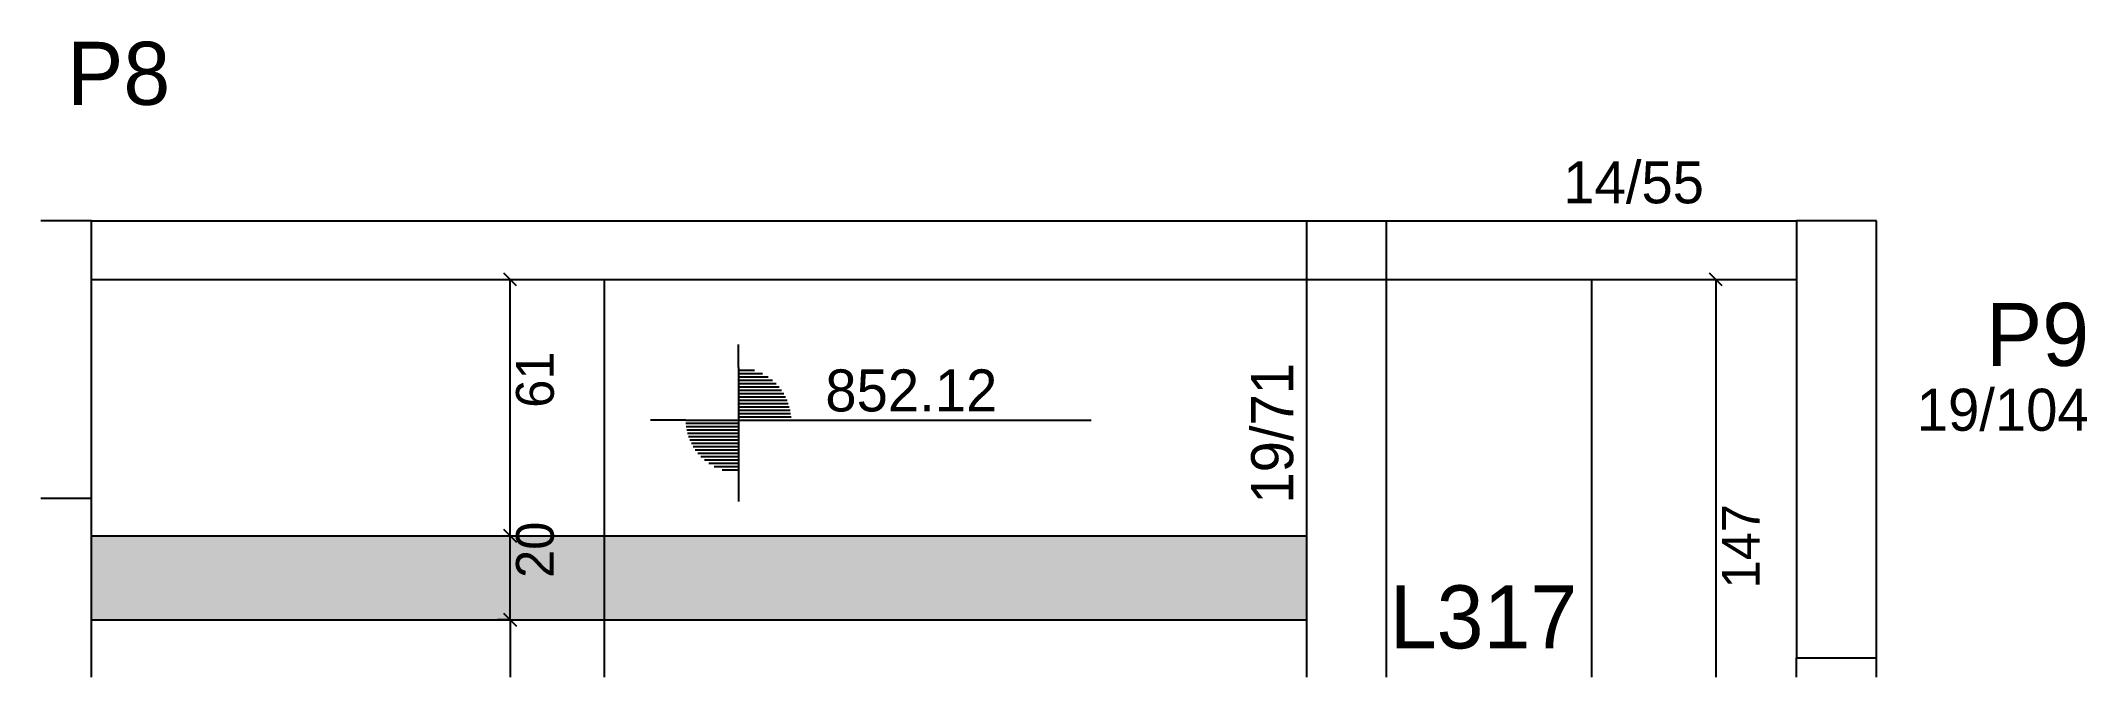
# Model space of a CAD drawing. Header units: metres. Extents: x 5777 to 6264, y 2699 to 2851.
import ezdxf

# ---------------------------------------------------------------- set-up
doc = ezdxf.new("R2010")
doc.units = ezdxf.units.M
for name, color, linetype in [('3', 7, 'Continuous'), ('4', 7, 'Continuous'), ('7', 7, 'Continuous'), ('Hachura', 7, 'Continuous'), ('Painéis', 7, 'Continuous')]:
    doc.layers.add(name, color=color, linetype=linetype)

msp = doc.modelspace()

# ---------------------------------------------------------------- hatches: boundary and pattern name
at = {"layer": 'Hachura'}
h = msp.add_hatch(color=7, dxfattribs=at)
h.dxf.hatch_style = 1
h.paths.add_polyline_path([(6078.07, 2712.94), (6078.07, 2732.94), (5789.07, 2732.94), (5789.07, 2712.94), (6078.07, 2712.94)])

# ---------------------------------------------------------------- linework, layer by layer
at = {"layer": '3', "color": 3, "lineweight": 25}
for p, q in [((5789.07, 2807.94), (6194.57, 2807.94)), ((6078.07, 2699.34), (6078.07, 2807.94)), ((6097.07, 2699.34), (6097.07, 2807.94)), ((5789.07, 2793.94), (6194.57, 2793.94)), ((5942.94, 2773), (5942.94, 2778.51)), ((5942.94, 2773), (5942.94, 2748)), ((5942.94, 2772.39), (5946.79, 2772.39)), ((5942.94, 2771.6), (5948.69, 2771.6)), ((5942.94, 2770.81), (5950.01, 2770.81)), ((5942.94, 2770.02), (5951.05, 2770.02)), ((5942.94, 2769.22), (5951.89, 2769.22)), ((5942.94, 2768.43), (5952.6, 2768.43)), ((5942.94, 2767.64), (5953.2, 2767.64)), ((5942.94, 2766.84), (5953.71, 2766.84)), ((5942.94, 2766.05), (5954.14, 2766.05)), ((5942.94, 2765.26), (5954.5, 2765.26)), ((5942.94, 2764.47), (5954.79, 2764.47)), ((5930.44, 2760.5), (5922.01, 2760.5)), ((5930.44, 2760.5), (5955.44, 2760.5)), ((5942.94, 2759.71), (5930.44, 2759.71)), ((5942.94, 2763.67), (5955.03, 2763.67)), ((5942.94, 2762.88), (5955.21, 2762.88)), ((5942.94, 2762.09), (5955.34, 2762.09)), ((5942.94, 2761.29), (5955.44, 2761.29)), ((5955.44, 2760.5), (6026.86, 2760.5)), ((5942.94, 2758.92), (5930.54, 2758.92)), ((5942.94, 2758.12), (5930.67, 2758.12)), ((5942.94, 2757.33), (5930.85, 2757.33)), ((5942.94, 2756.54), (5931.08, 2756.54)), ((5942.94, 2755.75), (5931.38, 2755.75)), ((5942.94, 2754.95), (5931.74, 2754.95)), ((5942.94, 2754.16), (5932.17, 2754.16)), ((5942.94, 2753.37), (5932.68, 2753.37)), ((5942.94, 2752.57), (5933.28, 2752.57)), ((5942.94, 2751.78), (5933.98, 2751.78)), ((5942.94, 2750.99), (5934.83, 2750.99)), ((5942.94, 2750.2), (5935.87, 2750.2)), ((5942.94, 2749.4), (5937.19, 2749.4)), ((5942.94, 2748.61), (5939.09, 2748.61)), ((5942.94, 2748), (5942.94, 2741.13)), ((6194.57, 2699.34), (6194.57, 2703.94))]:
    msp.add_line(p, q, dxfattribs=at)
for points in [[(5789.07, 2699.34), (5789.07, 2741.94)], [(6213.57, 2699.34), (6213.57, 2703.94)]]:
    msp.add_lwpolyline(points, dxfattribs=at)
at = {"layer": '7', "color": 7, "lineweight": 25}
for points in [[(5789.07, 2807.94), (5777.07, 2807.94)], [(5789.07, 2741.94), (5789.07, 2807.94)], [(6213.57, 2807.94), (6194.57, 2807.94)], [(6194.57, 2807.94), (6194.57, 2703.94)], [(6213.57, 2703.94), (6213.57, 2807.94)], [(5777.07, 2741.94), (5789.07, 2741.94)], [(6194.57, 2703.94), (6213.57, 2703.94)]]:
    msp.add_lwpolyline(points, dxfattribs=at)
at = {"layer": 'Painéis', "color": 0, "lineweight": 25}
for p, q in [((5890.13, 2792.44), (5887.13, 2795.44)), ((6176.87, 2792.44), (6173.87, 2795.44)), ((5890.13, 2731.44), (5887.13, 2734.44)), ((5887.13, 2734.44), (5890.13, 2731.44)), ((5890.13, 2711.44), (5887.13, 2714.44)), ((5887.13, 2714.44), (5890.13, 2711.44))]:
    msp.add_line(p, q, dxfattribs=at)
at = {"layer": 'Painéis', "color": 4, "lineweight": 25}
for p, q in [((5888.63, 2732.94), (5888.63, 2793.94)), ((6175.37, 2793.94), (6175.37, 2699.34)), ((5888.63, 2712.94), (5888.63, 2732.94)), ((5888.01, 2712.94), (5885.63, 2712.94)), ((5888.63, 2712.94), (5888.63, 2699.34))]:
    msp.add_line(p, q, dxfattribs=at)
at = {"layer": 'Painéis', "color": 200, "lineweight": 25}
for p, q in [((5911.07, 2699.34), (5911.07, 2793.94)), ((6145.82, 2793.94), (6145.82, 2699.34)), ((5789.07, 2732.94), (6078.07, 2732.94)), ((5789.07, 2712.94), (6078.07, 2712.94))]:
    msp.add_line(p, q, dxfattribs=at)

# ---------------------------------------------------------------- texts
at = {"layer": '3', "color": 3, "lineweight": 25}
for s, p in [('14/55', (6139.09, 2812.1)), ('852.12', (5963.6, 2762.57)), ('19/104', (6223.15, 2757.97))]:
    msp.add_text(s, height=10, dxfattribs=at).set_placement(p)
msp.add_text('19/71', height=10, rotation=90, dxfattribs=at).set_placement((6074.87, 2740.63))
at = {"layer": '4', "color": 4, "lineweight": 25}
for s, p in [('P8', (5783.29, 2835.54)), ('P9', (6239.61, 2773.4)), ('L317', (6097.82, 2706.17))]:
    msp.add_text(s, height=15, dxfattribs=at).set_placement(p)
at = {"layer": 'Painéis', "color": 240, "lineweight": 25}
for s, p in [('61', (5899.04, 2763.44)), ('147', (6185.8, 2720.44)), ('20', (5899.04, 2722.94))]:
    msp.add_text(s, height=9, rotation=90, dxfattribs=at).set_placement(p)

doc.saveas('drawing.dxf')
